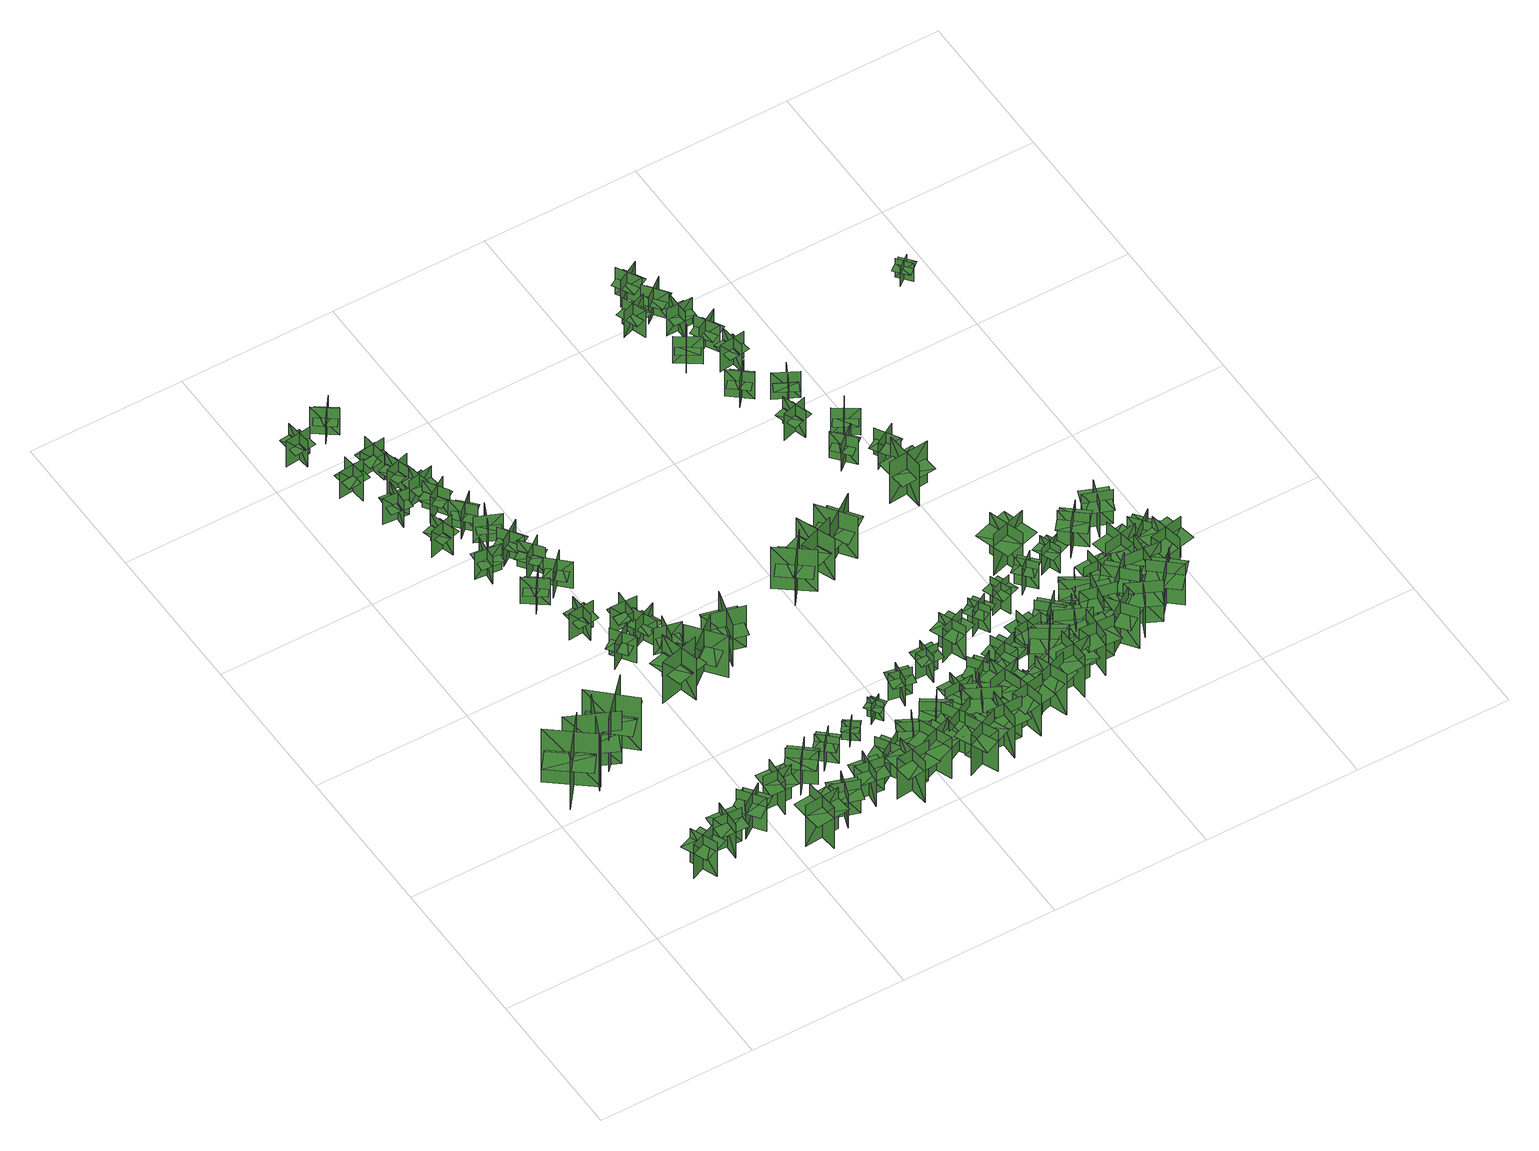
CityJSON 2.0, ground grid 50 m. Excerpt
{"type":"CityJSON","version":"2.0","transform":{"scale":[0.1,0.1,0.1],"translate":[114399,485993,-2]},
"CityObjects":{
"tree1":{"type":"SolitaryVegetationObject","geometry":[{"type":"MultiSurface","lod":"1","boundaries":[[[0,1,2]],[[0,2,3]],[[4,5,6]],[[4,6,7]],[[8,9,10]],[[8,10,11]],[[8,12,13]],[[8,13,9]]]}]},
"tree2":{"type":"SolitaryVegetationObject","geometry":[{"type":"MultiSurface","lod":"1","boundaries":[[[14,15,16]],[[14,16,17]],[[18,19,20]],[[18,20,21]],[[22,23,24]],[[22,24,25]],[[22,25,26]],[[22,26,27]]]}]},
"tree3":{"type":"SolitaryVegetationObject","geometry":[{"type":"MultiSurface","lod":"1","boundaries":[[[28,29,30]],[[28,30,31]],[[32,33,34]],[[32,34,35]],[[36,37,38]],[[36,38,39]],[[36,40,41]],[[36,41,37]]]}]},
"tree4":{"type":"SolitaryVegetationObject","geometry":[{"type":"MultiSurface","lod":"1","boundaries":[[[42,43,44]],[[42,44,45]],[[46,47,48]],[[46,48,49]],[[50,51,52]],[[50,52,53]],[[50,53,54]],[[50,54,55]]]}]},
"tree5":{"type":"SolitaryVegetationObject","geometry":[{"type":"MultiSurface","lod":"1","boundaries":[[[56,57,58]],[[56,58,59]],[[60,61,62]],[[60,62,63]],[[64,65,66]],[[64,66,67]],[[64,68,69]],[[64,69,65]]]}]},
"tree6":{"type":"SolitaryVegetationObject","geometry":[{"type":"MultiSurface","lod":"1","boundaries":[[[70,71,72]],[[70,72,73]],[[74,75,76]],[[74,76,77]],[[78,79,80]],[[78,80,81]],[[78,81,82]],[[78,82,83]]]}]},
"tree7":{"type":"SolitaryVegetationObject","geometry":[{"type":"MultiSurface","lod":"1","boundaries":[[[84,85,86]],[[84,86,87]],[[88,89,90]],[[88,90,91]],[[92,93,94]],[[92,94,95]],[[92,95,96]],[[92,96,97]]]}]},
"tree8":{"type":"SolitaryVegetationObject","geometry":[{"type":"MultiSurface","lod":"1","boundaries":[[[98,99,100]],[[98,100,101]],[[102,103,104]],[[102,104,105]],[[106,107,108]],[[106,108,109]],[[106,109,110]],[[106,110,111]]]}]},
"tree9":{"type":"SolitaryVegetationObject","geometry":[{"type":"MultiSurface","lod":"1","boundaries":[[[112,113,114]],[[112,114,115]],[[116,117,118]],[[116,118,119]],[[120,121,122]],[[120,122,123]],[[120,123,124]],[[120,124,125]]]}]},
"tree10":{"type":"SolitaryVegetationObject","geometry":[{"type":"MultiSurface","lod":"1","boundaries":[[[126,127,128]],[[126,128,129]],[[130,131,132]],[[130,132,133]],[[134,135,136]],[[134,136,137]],[[134,138,139]],[[134,139,135]]]}]},
"tree11":{"type":"SolitaryVegetationObject","geometry":[{"type":"MultiSurface","lod":"1","boundaries":[[[140,141,142]],[[140,142,143]],[[144,145,146]],[[144,146,147]],[[148,149,150]],[[148,150,151]],[[148,151,152]],[[148,152,153]]]}]},
"tree12":{"type":"SolitaryVegetationObject","geometry":[{"type":"MultiSurface","lod":"1","boundaries":[[[154,155,156]],[[154,156,157]],[[158,159,160]],[[158,160,161]],[[162,163,164]],[[162,164,165]],[[162,166,167]],[[162,167,163]]]}]},
"tree13":{"type":"SolitaryVegetationObject","geometry":[{"type":"MultiSurface","lod":"1","boundaries":[[[168,169,170]],[[168,170,171]],[[172,173,174]],[[172,174,175]],[[176,177,178]],[[176,178,179]],[[176,180,181]],[[176,181,177]]]}]},
"tree14":{"type":"SolitaryVegetationObject","geometry":[{"type":"MultiSurface","lod":"1","boundaries":[[[182,183,184]],[[182,184,185]],[[186,187,188]],[[186,188,189]],[[190,191,192]],[[190,192,193]],[[190,194,195]],[[190,195,191]]]}]},
"tree15":{"type":"SolitaryVegetationObject","geometry":[{"type":"MultiSurface","lod":"1","boundaries":[[[196,197,198]],[[196,198,199]],[[200,201,202]],[[200,202,203]],[[204,205,206]],[[204,206,207]],[[204,208,209]],[[204,209,205]]]}]},
"tree16":{"type":"SolitaryVegetationObject","geometry":[{"type":"MultiSurface","lod":"1","boundaries":[[[210,211,212]],[[210,212,213]],[[214,215,216]],[[214,216,217]],[[218,219,220]],[[218,220,221]],[[218,222,223]],[[218,223,219]]]}]},
"tree17":{"type":"SolitaryVegetationObject","geometry":[{"type":"MultiSurface","lod":"1","boundaries":[[[224,225,226]],[[224,226,227]],[[228,229,230]],[[228,230,231]],[[232,233,234]],[[232,234,235]],[[232,236,237]],[[232,237,233]]]}]},
"tree18":{"type":"SolitaryVegetationObject","geometry":[{"type":"MultiSurface","lod":"1","boundaries":[[[238,239,240]],[[238,240,241]],[[242,243,244]],[[242,244,245]],[[246,247,248]],[[246,248,249]],[[246,250,251]],[[246,251,247]]]}]},
"tree19":{"type":"SolitaryVegetationObject","geometry":[{"type":"MultiSurface","lod":"1","boundaries":[[[252,253,254]],[[252,254,255]],[[256,257,258]],[[256,258,259]],[[260,261,262]],[[260,262,263]],[[260,264,265]],[[260,265,261]]]}]},
"tree20":{"type":"SolitaryVegetationObject","geometry":[{"type":"MultiSurface","lod":"1","boundaries":[[[266,267,268]],[[266,268,269]],[[270,271,272]],[[270,272,273]],[[274,275,276]],[[274,276,277]],[[274,277,278]],[[274,278,279]]]}]},
"tree21":{"type":"SolitaryVegetationObject","geometry":[{"type":"MultiSurface","lod":"1","boundaries":[[[280,281,282]],[[280,282,283]],[[284,285,286]],[[284,286,287]],[[288,289,290]],[[288,290,291]],[[288,292,293]],[[288,293,289]]]}]},
"tree22":{"type":"SolitaryVegetationObject","geometry":[{"type":"MultiSurface","lod":"1","boundaries":[[[294,295,296]],[[294,296,297]],[[298,299,300]],[[298,300,301]],[[302,303,304]],[[302,304,305]],[[302,306,307]],[[302,307,303]]]}]},
"tree23":{"type":"SolitaryVegetationObject","geometry":[{"type":"MultiSurface","lod":"1","boundaries":[[[308,309,310]],[[308,310,311]],[[312,313,314]],[[312,314,315]],[[316,317,318]],[[316,318,319]],[[316,320,321]],[[316,321,317]]]}]},
"tree24":{"type":"SolitaryVegetationObject","geometry":[{"type":"MultiSurface","lod":"1","boundaries":[[[322,323,324]],[[322,324,325]],[[326,327,328]],[[326,328,329]],[[330,331,332]],[[330,332,333]],[[330,333,334]],[[330,334,335]]]}]},
"tree25":{"type":"SolitaryVegetationObject","geometry":[{"type":"MultiSurface","lod":"1","boundaries":[[[336,337,338]],[[336,338,339]],[[340,341,342]],[[340,342,343]],[[344,345,346]],[[344,346,347]],[[344,348,349]],[[344,349,345]]]}]},
"tree26":{"type":"SolitaryVegetationObject","geometry":[{"type":"MultiSurface","lod":"1","boundaries":[[[350,351,352]],[[350,352,353]],[[354,355,356]],[[354,356,357]],[[358,359,360]],[[358,360,361]],[[358,362,363]],[[358,363,359]]]}]},
"tree27":{"type":"SolitaryVegetationObject","geometry":[{"type":"MultiSurface","lod":"1","boundaries":[[[364,365,366]],[[364,366,367]],[[368,369,370]],[[368,370,371]],[[372,373,374]],[[372,374,375]],[[372,376,377]],[[372,377,373]]]}]},
"tree28":{"type":"SolitaryVegetationObject","geometry":[{"type":"MultiSurface","lod":"1","boundaries":[[[378,379,380]],[[378,380,381]],[[382,383,384]],[[382,384,385]],[[386,387,388]],[[386,388,389]],[[386,390,391]],[[386,391,387]]]}]},
"tree29":{"type":"SolitaryVegetationObject","geometry":[{"type":"MultiSurface","lod":"1","boundaries":[[[392,393,394]],[[392,394,395]],[[396,397,398]],[[396,398,399]],[[400,401,402]],[[400,402,403]],[[400,404,405]],[[400,405,401]]]}]},
"tree30":{"type":"SolitaryVegetationObject","geometry":[{"type":"MultiSurface","lod":"1","boundaries":[[[406,407,408]],[[406,408,409]],[[410,411,412]],[[410,412,413]],[[414,415,416]],[[414,416,417]],[[414,418,419]],[[414,419,415]]]}]},
"tree31":{"type":"SolitaryVegetationObject","geometry":[{"type":"MultiSurface","lod":"1","boundaries":[[[420,421,422]],[[420,422,423]],[[424,425,426]],[[424,426,427]],[[428,429,430]],[[428,430,431]],[[428,432,433]],[[428,433,429]]]}]},
"tree32":{"type":"SolitaryVegetationObject","geometry":[{"type":"MultiSurface","lod":"1","boundaries":[[[434,435,436]],[[434,436,437]],[[438,439,440]],[[438,440,441]],[[442,443,444]],[[442,444,445]],[[442,446,447]],[[442,447,443]]]}]},
"tree33":{"type":"SolitaryVegetationObject","geometry":[{"type":"MultiSurface","lod":"1","boundaries":[[[448,449,450]],[[448,450,451]],[[452,453,454]],[[452,454,455]],[[456,457,458]],[[456,458,459]],[[456,460,461]],[[456,461,457]]]}]},
"tree34":{"type":"SolitaryVegetationObject","geometry":[{"type":"MultiSurface","lod":"1","boundaries":[[[462,463,464]],[[462,464,465]],[[466,467,468]],[[466,468,469]],[[470,471,472]],[[470,472,473]],[[470,474,475]],[[470,475,471]]]}]},
"tree35":{"type":"SolitaryVegetationObject","geometry":[{"type":"MultiSurface","lod":"1","boundaries":[[[476,477,478]],[[476,478,479]],[[480,481,482]],[[480,482,483]],[[484,485,486]],[[484,486,487]],[[484,488,489]],[[484,489,485]]]}]},
"tree36":{"type":"SolitaryVegetationObject","geometry":[{"type":"MultiSurface","lod":"1","boundaries":[[[490,491,492]],[[490,492,493]],[[494,495,496]],[[494,496,497]],[[498,499,500]],[[498,500,501]],[[498,501,502]],[[498,502,503]]]}]},
"tree37":{"type":"SolitaryVegetationObject","geometry":[{"type":"MultiSurface","lod":"1","boundaries":[[[504,505,506]],[[504,506,507]],[[508,509,510]],[[508,510,511]],[[512,513,514]],[[512,514,515]],[[512,515,516]],[[512,516,517]]]}]},
"tree38":{"type":"SolitaryVegetationObject","geometry":[{"type":"MultiSurface","lod":"1","boundaries":[[[518,519,520]],[[518,520,521]],[[522,523,524]],[[522,524,525]],[[526,527,528]],[[526,528,529]],[[526,529,530]],[[526,530,531]]]}]},
"tree39":{"type":"SolitaryVegetationObject","geometry":[{"type":"MultiSurface","lod":"1","boundaries":[[[532,533,534]],[[532,534,535]],[[536,537,538]],[[536,538,539]],[[540,541,542]],[[540,542,543]],[[540,544,545]],[[540,545,541]]]}]},
"tree40":{"type":"SolitaryVegetationObject","geometry":[{"type":"MultiSurface","lod":"1","boundaries":[[[546,547,548]],[[546,548,549]],[[550,551,552]],[[550,552,553]],[[554,555,556]],[[554,556,557]],[[554,557,558]],[[554,558,559]]]}]},
"tree41":{"type":"SolitaryVegetationObject","geometry":[{"type":"MultiSurface","lod":"1","boundaries":[[[560,561,562]],[[560,562,563]],[[564,565,566]],[[564,566,567]],[[568,569,570]],[[568,570,571]],[[568,571,572]],[[568,572,573]]]}]},
"tree42":{"type":"SolitaryVegetationObject","geometry":[{"type":"MultiSurface","lod":"1","boundaries":[[[574,575,576]],[[574,576,577]],[[578,579,580]],[[578,580,581]],[[582,583,584]],[[582,584,585]],[[582,585,586]],[[582,586,587]]]}]},
"tree43":{"type":"SolitaryVegetationObject","geometry":[{"type":"MultiSurface","lod":"1","boundaries":[[[588,589,590]],[[588,590,591]],[[592,593,594]],[[592,594,595]],[[596,597,598]],[[596,598,599]],[[596,599,600]],[[596,600,601]]]}]},
"tree44":{"type":"SolitaryVegetationObject","geometry":[{"type":"MultiSurface","lod":"1","boundaries":[[[602,603,604]],[[602,604,605]],[[606,607,608]],[[606,608,609]],[[610,611,612]],[[610,612,613]],[[610,613,614]],[[610,614,615]]]}]},
"tree45":{"type":"SolitaryVegetationObject","geometry":[{"type":"MultiSurface","lod":"1","boundaries":[[[616,617,618]],[[616,618,619]],[[620,621,622]],[[620,622,623]],[[624,625,626]],[[624,626,627]],[[624,627,628]],[[624,628,629]]]}]},
"tree46":{"type":"SolitaryVegetationObject","geometry":[{"type":"MultiSurface","lod":"1","boundaries":[[[630,631,632]],[[630,632,633]],[[634,635,636]],[[634,636,637]],[[638,639,640]],[[638,640,641]],[[638,641,642]],[[638,642,643]]]}]},
"tree47":{"type":"SolitaryVegetationObject","geometry":[{"type":"MultiSurface","lod":"1","boundaries":[[[644,645,646]],[[644,646,647]],[[648,649,650]],[[648,650,651]],[[652,653,654]],[[652,654,655]],[[652,655,656]],[[652,656,657]]]}]},
"tree48":{"type":"SolitaryVegetationObject","geometry":[{"type":"MultiSurface","lod":"1","boundaries":[[[658,659,660]],[[658,660,661]],[[662,663,664]],[[662,664,665]],[[666,667,668]],[[666,668,669]],[[666,669,670]],[[666,670,671]]]}]},
"tree49":{"type":"SolitaryVegetationObject","geometry":[{"type":"MultiSurface","lod":"1","boundaries":[[[672,673,674]],[[672,674,675]],[[676,677,678]],[[676,678,679]],[[680,681,682]],[[680,682,683]],[[680,683,684]],[[680,684,685]]]}]},
"tree50":{"type":"SolitaryVegetationObject","geometry":[{"type":"MultiSurface","lod":"1","boundaries":[[[686,687,688]],[[686,688,689]],[[690,691,692]],[[690,692,693]],[[694,695,696]],[[694,696,697]],[[694,697,698]],[[694,698,699]]]}]},
"tree51":{"type":"SolitaryVegetationObject","geometry":[{"type":"MultiSurface","lod":"1","boundaries":[[[700,701,702]],[[700,702,703]],[[704,705,706]],[[704,706,707]],[[708,709,710]],[[708,710,711]],[[708,712,713]],[[708,713,709]]]}]},
"tree52":{"type":"SolitaryVegetationObject","geometry":[{"type":"MultiSurface","lod":"1","boundaries":[[[714,715,716]],[[714,716,717]],[[718,719,720]],[[718,720,721]],[[722,723,724]],[[722,724,725]],[[722,725,726]],[[722,726,727]]]}]},
"tree53":{"type":"SolitaryVegetationObject","geometry":[{"type":"MultiSurface","lod":"1","boundaries":[[[728,729,730]],[[728,730,731]],[[732,733,734]],[[732,734,735]],[[736,737,738]],[[736,738,739]],[[736,739,740]],[[736,740,741]]]}]},
"tree54":{"type":"SolitaryVegetationObject","geometry":[{"type":"MultiSurface","lod":"1","boundaries":[[[742,743,744]],[[742,744,745]],[[746,747,748]],[[746,748,749]],[[750,751,752]],[[750,752,753]],[[750,753,754]],[[750,754,755]]]}]},
"tree55":{"type":"SolitaryVegetationObject","geometry":[{"type":"MultiSurface","lod":"1","boundaries":[[[756,757,758]],[[756,758,759]],[[760,761,762]],[[760,762,763]],[[764,765,766]],[[764,766,767]],[[764,768,769]],[[764,769,765]]]}]},
"tree56":{"type":"SolitaryVegetationObject","geometry":[{"type":"MultiSurface","lod":"1","boundaries":[[[770,771,772]],[[770,772,773]],[[774,775,776]],[[774,776,777]],[[778,779,780]],[[778,780,781]],[[778,781,782]],[[778,782,783]]]}]},
"tree57":{"type":"SolitaryVegetationObject","geometry":[{"type":"MultiSurface","lod":"1","boundaries":[[[784,785,786]],[[784,786,787]],[[788,789,790]],[[788,790,791]],[[792,793,794]],[[792,794,795]],[[792,795,796]],[[792,796,797]]]}]},
"tree58":{"type":"SolitaryVegetationObject","geometry":[{"type":"MultiSurface","lod":"1","boundaries":[[[798,799,800]],[[798,800,801]],[[802,803,804]],[[802,804,805]],[[806,807,808]],[[806,808,809]],[[806,809,810]],[[806,810,811]]]}]},
"tree59":{"type":"SolitaryVegetationObject","geometry":[{"type":"MultiSurface","lod":"1","boundaries":[[[812,813,814]],[[812,814,815]],[[816,817,818]],[[816,818,819]],[[820,821,822]],[[820,822,823]],[[820,823,824]],[[820,824,825]]]}]},
"tree60":{"type":"SolitaryVegetationObject","geometry":[{"type":"MultiSurface","lod":"1","boundaries":[[[826,827,828]],[[826,828,829]],[[830,831,832]],[[830,832,833]],[[834,835,836]],[[834,836,837]],[[834,838,839]],[[834,839,835]]]}]},
"tree61":{"type":"SolitaryVegetationObject","geometry":[{"type":"MultiSurface","lod":"1","boundaries":[[[840,841,842]],[[840,842,843]],[[844,845,846]],[[844,846,847]],[[848,849,850]],[[848,850,851]],[[848,851,852]],[[848,852,853]]]}]},
"tree62":{"type":"SolitaryVegetationObject","geometry":[{"type":"MultiSurface","lod":"1","boundaries":[[[854,855,856]],[[854,856,857]],[[858,859,860]],[[858,860,861]],[[862,863,864]],[[862,864,865]],[[862,865,866]],[[862,866,867]]]}]},
"tree63":{"type":"SolitaryVegetationObject","geometry":[{"type":"MultiSurface","lod":"1","boundaries":[[[868,869,870]],[[868,870,871]],[[872,873,874]],[[872,874,875]],[[876,877,878]],[[876,878,879]],[[876,879,880]],[[876,880,881]]]}]},
"tree64":{"type":"SolitaryVegetationObject","geometry":[{"type":"MultiSurface","lod":"1","boundaries":[[[882,883,884]],[[882,884,885]],[[886,887,888]],[[886,888,889]],[[890,891,892]],[[890,892,893]],[[890,893,894]],[[890,894,895]]]}]},
"tree65":{"type":"SolitaryVegetationObject","geometry":[{"type":"MultiSurface","lod":"1","boundaries":[[[896,897,898]],[[896,898,899]],[[900,901,902]],[[900,902,903]],[[904,905,906]],[[904,906,907]],[[904,907,908]],[[904,908,909]]]}]},
"tree66":{"type":"SolitaryVegetationObject","geometry":[{"type":"MultiSurface","lod":"1","boundaries":[[[910,911,912]],[[910,912,913]],[[914,915,916]],[[914,916,917]],[[918,919,920]],[[918,920,921]],[[918,921,922]],[[918,922,923]]]}]},
"tree67":{"type":"SolitaryVegetationObject","geometry":[{"type":"MultiSurface","lod":"1","boundaries":[[[924,925,926]],[[924,926,927]],[[928,929,930]],[[928,930,931]],[[932,933,934]],[[932,934,935]],[[932,935,936]],[[932,936,937]]]}]},
"tree68":{"type":"SolitaryVegetationObject","geometry":[{"type":"MultiSurface","lod":"1","boundaries":[[[938,939,940]],[[938,940,941]],[[942,943,944]],[[942,944,945]],[[946,947,948]],[[946,948,949]],[[946,949,950]],[[946,950,951]]]}]},
"tree69":{"type":"SolitaryVegetationObject","geometry":[{"type":"MultiSurface","lod":"1","boundaries":[[[952,953,954]],[[952,954,955]],[[956,957,958]],[[956,958,959]],[[960,961,962]],[[960,962,963]],[[960,963,964]],[[960,964,965]]]}]},
"tree70":{"type":"SolitaryVegetationObject","geometry":[{"type":"MultiSurface","lod":"1","boundaries":[[[966,967,968]],[[966,968,969]],[[970,971,972]],[[970,972,973]],[[974,975,976]],[[974,976,977]],[[974,978,979]],[[974,979,975]]]}]},
"tree71":{"type":"SolitaryVegetationObject","geometry":[{"type":"MultiSurface","lod":"1","boundaries":[[[980,981,982]],[[980,982,983]],[[984,985,986]],[[984,986,987]],[[988,989,990]],[[988,990,991]],[[988,991,992]],[[988,992,993]]]}]},
"tree72":{"type":"SolitaryVegetationObject","geometry":[{"type":"MultiSurface","lod":"1","boundaries":[[[994,995,996]],[[994,996,997]],[[998,999,1000]],[[998,1000,1001]],[[1002,1003,1004]],[[1002,1004,1005]],[[1002,1005,1006]],[[1002,1006,1007]]]}]},
"tree73":{"type":"SolitaryVegetationObject","geometry":[{"type":"MultiSurface","lod":"1","boundaries":[[[1008,1009,1010]],[[1008,1010,1011]],[[1012,1013,1014]],[[1012,1014,1015]],[[1016,1017,1018]],[[1016,1018,1019]],[[1016,1020,1021]],[[1016,1021,1017]]]}]},
"tree74":{"type":"SolitaryVegetationObject","geometry":[{"type":"MultiSurface","lod":"1","boundaries":[[[1022,1023,1024]],[[1022,1024,1025]],[[1026,1027,1028]],[[1026,1028,1029]],[[1030,1031,1032]],[[1030,1032,1033]],[[1030,1033,1034]],[[1030,1034,1035]]]}]},
"tree75":{"type":"SolitaryVegetationObject","geometry":[{"type":"MultiSurface","lod":"1","boundaries":[[[1036,1037,1038]],[[1036,1038,1039]],[[1040,1041,1042]],[[1040,1042,1043]],[[1044,1045,1046]],[[1044,1046,1047]],[[1044,1048,1049]],[[1044,1049,1045]]]}]},
"tree76":{"type":"SolitaryVegetationObject","geometry":[{"type":"MultiSurface","lod":"1","boundaries":[[[1050,1051,1052]],[[1050,1052,1053]],[[1054,1055,1056]],[[1054,1056,1057]],[[1058,1059,1060]],[[1058,1060,1061]],[[1058,1062,1063]],[[1058,1063,1059]]]}]},
"tree77":{"type":"SolitaryVegetationObject","geometry":[{"type":"MultiSurface","lod":"1","boundaries":[[[1064,1065,1066]],[[1064,1066,1067]],[[1068,1069,1070]],[[1068,1070,1071]],[[1072,1073,1074]],[[1072,1074,1075]],[[1072,1076,1077]],[[1072,1077,1073]]]}]},
"tree78":{"type":"SolitaryVegetationObject","geometry":[{"type":"MultiSurface","lod":"1","boundaries":[[[1078,1079,1080]],[[1078,1080,1081]],[[1082,1083,1084]],[[1082,1084,1085]],[[1086,1087,1088]],[[1086,1088,1089]],[[1086,1089,1090]],[[1086,1090,1091]]]}]},
"tree79":{"type":"SolitaryVegetationObject","geometry":[{"type":"MultiSurface","lod":"1","boundaries":[[[1092,1093,1094]],[[1092,1094,1095]],[[1096,1097,1098]],[[1096,1098,1099]],[[1100,1101,1102]],[[1100,1102,1103]],[[1100,1104,1105]],[[1100,1105,1101]]]}]},
"tree80":{"type":"SolitaryVegetationObject","geometry":[{"type":"MultiSurface","lod":"1","boundaries":[[[1106,1107,1108]],[[1106,1108,1109]],[[1110,1111,1112]],[[1110,1112,1113]],[[1114,1115,1116]],[[1114,1116,1117]],[[1114,1118,1119]],[[1114,1119,1115]]]}]},
"tree81":{"type":"SolitaryVegetationObject","geometry":[{"type":"MultiSurface","lod":"1","boundaries":[[[1120,1121,1122]],[[1120,1122,1123]],[[1124,1125,1126]],[[1124,1126,1127]],[[1128,1129,1130]],[[1128,1130,1131]],[[1128,1132,1133]],[[1128,1133,1129]]]}]},
"tree82":{"type":"SolitaryVegetationObject","geometry":[{"type":"MultiSurface","lod":"1","boundaries":[[[1134,1135,1136]],[[1134,1136,1137]],[[1138,1139,1140]],[[1138,1140,1141]],[[1142,1143,1144]],[[1142,1144,1145]],[[1142,1146,1147]],[[1142,1147,1143]]]}]},
"tree83":{"type":"SolitaryVegetationObject","geometry":[{"type":"MultiSurface","lod":"1","boundaries":[[[1148,1149,1150]],[[1148,1150,1151]],[[1152,1153,1154]],[[1152,1154,1155]],[[1156,1157,1158]],[[1156,1158,1159]],[[1156,1160,1161]],[[1156,1161,1157]]]}]},
"tree84":{"type":"SolitaryVegetationObject","geometry":[{"type":"MultiSurface","lod":"1","boundaries":[[[1162,1163,1164]],[[1162,1164,1165]],[[1166,1167,1168]],[[1166,1168,1169]],[[1170,1171,1172]],[[1170,1172,1173]],[[1170,1174,1175]],[[1170,1175,1171]]]}]},
"tree85":{"type":"SolitaryVegetationObject","geometry":[{"type":"MultiSurface","lod":"1","boundaries":[[[1176,1177,1178]],[[1176,1178,1179]],[[1180,1181,1182]],[[1180,1182,1183]],[[1184,1185,1186]],[[1184,1186,1187]],[[1184,1187,1188]],[[1184,1188,1189]]]}]},
"tree86":{"type":"SolitaryVegetationObject","geometry":[{"type":"MultiSurface","lod":"1","boundaries":[[[1190,1191,1192]],[[1190,1192,1193]],[[1194,1195,1196]],[[1194,1196,1197]],[[1198,1199,1200]],[[1198,1200,1201]],[[1198,1202,1203]],[[1198,1203,1199]]]}]},
"tree87":{"type":"SolitaryVegetationObject","geometry":[{"type":"MultiSurface","lod":"1","boundaries":[[[1204,1205,1206]],[[1204,1206,1207]],[[1208,1209,1210]],[[1208,1210,1211]],[[1212,1213,1214]],[[1212,1214,1215]],[[1212,1216,1217]],[[1212,1217,1213]]]}]},
"tree88":{"type":"SolitaryVegetationObject","geometry":[{"type":"MultiSurface","lod":"1","boundaries":[[[1218,1219,1220]],[[1218,1220,1221]],[[1222,1223,1224]],[[1222,1224,1225]],[[1226,1227,1228]],[[1226,1228,1229]],[[1226,1230,1231]],[[1226,1231,1227]]]}]},
"tree89":{"type":"SolitaryVegetationObject","geometry":[{"type":"MultiSurface","lod":"1","boundaries":[[[1232,1233,1234]],[[1232,1234,1235]],[[1236,1237,1238]],[[1236,1238,1239]],[[1240,1241,1242]],[[1240,1242,1243]],[[1240,1243,1244]],[[1240,1244,1245]]]}]},
"tree90":{"type":"SolitaryVegetationObject","geometry":[{"type":"MultiSurface","lod":"1","boundaries":[[[1246,1247,1248]],[[1246,1248,1249]],[[1250,1251,1252]],[[1250,1252,1253]],[[1254,1255,1256]],[[1254,1256,1257]],[[1254,1257,1258]],[[1254,1258,1259]]]}]},
"tree91":{"type":"SolitaryVegetationObject","geometry":[{"type":"MultiSurface","lod":"1","boundaries":[[[1260,1261,1262]],[[1260,1262,1263]],[[1264,1265,1266]],[[1264,1266,1267]],[[1268,1269,1270]],[[1268,1270,1271]],[[1268,1271,1272]],[[1268,1272,1273]]]}]},
"tree92":{"type":"SolitaryVegetationObject","geometry":[{"type":"MultiSurface","lod":"1","boundaries":[[[1274,1275,1276]],[[1274,1276,1277]],[[1278,1279,1280]],[[1278,1280,1281]],[[1282,1283,1284]],[[1282,1284,1285]],[[1282,1285,1286]],[[1282,1286,1287]]]}]},
"tree93":{"type":"SolitaryVegetationObject","geometry":[{"type":"MultiSurface","lod":"1","boundaries":[[[1288,1289,1290]],[[1288,1290,1291]],[[1292,1293,1294]],[[1292,1294,1295]],[[1296,1297,1298]],[[1296,1298,1299]],[[1296,1299,1300]],[[1296,1300,1301]]]}]},
"tree94":{"type":"SolitaryVegetationObject","geometry":[{"type":"MultiSurface","lod":"1","boundaries":[[[1302,1303,1304]],[[1302,1304,1305]],[[1306,1307,1308]],[[1306,1308,1309]],[[1310,1311,1312]],[[1310,1312,1313]],[[1310,1313,1314]],[[1310,1314,1315]]]}]},
"tree95":{"type":"SolitaryVegetationObject","geometry":[{"type":"MultiSurface","lod":"1","boundaries":[[[1316,1317,1318]],[[1316,1318,1319]],[[1320,1321,1322]],[[1320,1322,1323]],[[1324,1325,1326]],[[1324,1326,1327]],[[1324,1327,1328]],[[1324,1328,1329]]]}]},
"tree96":{"type":"SolitaryVegetationObject","geometry":[{"type":"MultiSurface","lod":"1","boundaries":[[[1330,1331,1332]],[[1330,1332,1333]],[[1334,1335,1336]],[[1334,1336,1337]],[[1338,1339,1340]],[[1338,1340,1341]],[[1338,1341,1342]],[[1338,1342,1343]]]}]},
"tree97":{"type":"SolitaryVegetationObject","geometry":[{"type":"MultiSurface","lod":"1","boundaries":[[[1344,1345,1346]],[[1344,1346,1347]],[[1348,1349,1350]],[[1348,1350,1351]],[[1352,1353,1354]],[[1352,1354,1355]],[[1352,1355,1356]],[[1352,1356,1357]]]}]},
"tree98":{"type":"SolitaryVegetationObject","geometry":[{"type":"MultiSurface","lod":"1","boundaries":[[[1358,1359,1360]],[[1358,1360,1361]],[[1362,1363,1364]],[[1362,1364,1365]],[[1366,1367,1368]],[[1366,1368,1369]],[[1366,1369,1370]],[[1366,1370,1371]]]}]},
"tree99":{"type":"SolitaryVegetationObject","geometry":[{"type":"MultiSurface","lod":"1","boundaries":[[[1372,1373,1374]],[[1372,1374,1375]],[[1376,1377,1378]],[[1376,1378,1379]],[[1380,1381,1382]],[[1380,1382,1383]],[[1380,1383,1384]],[[1380,1384,1385]]]}]}
},
"vertices":[
[174,573,6],[42,677,6],[42,677,225],[174,573,225],[161,678,6],[161,678,225],[56,546,225],[56,546,6],[161,575,141],[46,666,141],[4,612,141],[119,521,141],[205,630,141],[90,721,141],
[266,108,11],[231,194,11],[231,194,151],[266,108,151],[292,171,11],[207,136,11],[207,136,151],[292,171,151],[292,171,114],[275,212,114],[190,177,114],[207,136,114],[224,95,114],[309,130,114],
[269,615,8],[116,684,8],[116,684,226],[269,615,226],[231,713,8],[231,713,226],[162,560,226],[162,560,8],[257,613,142],[123,674,142],[95,611,142],[228,551,142],[286,677,142],[152,738,142],
[347,139,12],[351,231,12],[351,231,151],[347,139,151],[396,184,12],[304,189,12],[304,189,151],[396,184,151],[396,184,114],[399,228,114],[307,233,114],[304,189,114],[302,144,114],[394,140,114],
[340,623,14],[217,738,14],[217,738,232],[340,623,232],[336,728,14],[336,728,232],[220,605,232],[220,605,14],[327,625,148],[220,726,148],[173,676,148],[281,575,148],[376,677,148],[269,777,148],
[420,251,12],[474,177,12],[474,177,151],[420,251,151],[410,185,12],[484,239,12],[484,239,151],[410,185,151],[410,185,114],[436,149,114],[510,203,114],[484,239,114],[458,275,114],[384,220,114],
[589,135,12],[599,22,12],[599,22,182],[589,135,182],[536,71,12],[649,81,12],[649,81,182],[536,71,182],[536,71,138],[541,17,138],[653,27,138],[649,81,138],[644,135,138],[532,125,138],
[557,297,11],[553,205,11],[553,205,151],[557,297,151],[508,251,11],[600,248,11],[600,248,151],[508,251,151],[508,251,114],[506,207,114],[598,203,114],[600,248,114],[602,292,114],[510,295,114],
[673,65,14],[702,152,14],[702,152,153],[673,65,153],[733,95,14],[646,124,14],[646,124,153],[733,95,153],[733,95,117],[747,137,117],[660,166,117],[646,124,117],[631,82,117],[719,53,117],
[123,2033,11],[114,2117,11],[114,2117,120],[123,2033,120],[156,2074,11],[156,2074,120],[72,2065,120],[72,2065,11],[119,2038,78],[112,2111,78],[78,2107,78],[85,2034,78],[155,2042,78],[147,2115,78],
[686,317,11],[628,245,11],[628,245,151],[686,317,151],[619,310,11],[691,252,11],[691,252,151],[619,310,151],[619,310,114],[591,275,114],[663,217,114],[691,252,114],[718,286,114],[646,344,114],
[217,1890,14],[134,1881,14],[134,1881,123],[217,1890,123],[176,1923,14],[176,1923,123],[185,1839,123],[185,1839,14],[212,1886,81],[139,1878,81],[143,1844,81],[216,1852,81],[208,1921,81],[135,1913,81],
[227,1693,14],[234,1777,14],[234,1777,123],[227,1693,123],[267,1727,14],[267,1727,123],[183,1734,123],[183,1734,14],[224,1698,81],[230,1772,81],[196,1774,81],[190,1701,81],[259,1695,81],[265,1769,81],
[290,1533,12],[266,1614,12],[266,1614,121],[290,1533,121],[315,1580,12],[315,1580,121],[234,1556,121],[234,1556,12],[285,1538,79],[264,1608,79],[232,1598,79],[252,1528,79],[319,1548,79],[298,1618,79],
[510,971,13],[441,923,13],[441,923,122],[510,971,122],[458,980,13],[458,980,122],[506,911,122],[506,911,13],[507,965,80],[447,923,80],[467,895,80],[527,937,80],[487,994,80],[427,952,80],
[292,1423,10],[376,1415,10],[376,1415,119],[292,1423,119],[326,1382,10],[326,1382,119],[334,1466,119],[334,1466,10],[298,1426,77],[371,1419,77],[374,1453,77],[301,1460,77],[295,1390,77],[368,1383,77],
[442,1052,13],[436,1136,13],[436,1136,122],[442,1052,122],[476,1092,13],[476,1092,122],[393,1086,122],[393,1086,13],[439,1057,80],[433,1131,80],[399,1128,80],[404,1055,80],[474,1060,80],[469,1133,80],
[367,1220,11],[417,1288,11],[417,1288,120],[367,1220,120],[419,1228,11],[419,1228,120],[351,1278,120],[351,1278,11],[368,1226,78],[411,1286,78],[383,1306,78],[340,1246,78],[397,1205,78],[440,1265,78],
[573,705,12],[540,833,12],[540,833,183],[573,705,183],[614,776,12],[614,776,183],[486,743,183],[486,743,12],[566,712,118],[537,823,118],[485,810,118],[514,698,118],[620,726,118],[591,837,118],
[784,95,11],[795,187,11],[795,187,150],[784,95,150],[837,137,11],[745,148,11],[745,148,150],[837,137,150],[837,137,114],[841,182,114],[750,192,114],[745,148,114],[740,104,114],[832,93,114],
[309,1929,11],[225,1918,11],[225,1918,120],[309,1929,120],[267,1961,11],[267,1961,120],[278,1877,120],[278,1877,11],[304,1925,78],[231,1915,78],[236,1881,78],[308,1891,78],[299,1960,78],[226,1950,78],
[360,1664,11],[314,1735,11],[314,1735,120],[360,1664,120],[371,1716,11],[371,1716,120],[300,1671,120],[300,1671,11],[354,1667,78],[315,1729,78],[286,1711,78],[325,1648,78],[384,1686,78],[344,1748,78],
[308,1798,11],[283,1879,11],[283,1879,120],[308,1798,120],[332,1845,11],[332,1845,120],[252,1820,120],[252,1820,11],[304,1802,78],[281,1872,78],[249,1862,78],[271,1792,78],[337,1813,78],[315,1883,78],
[783,288,12],[730,336,12],[730,336,120],[783,288,120],[780,340,12],[732,287,12],[732,287,120],[780,340,120],[780,340,92],[754,363,92],[707,310,92],[732,287,92],[758,264,92],[806,317,92],
[470,1336,11],[419,1403,11],[419,1403,120],[470,1336,120],[477,1388,11],[477,1388,120],[409,1337,120],[409,1337,11],[464,1338,78],[420,1396,78],[392,1376,78],[436,1317,78],[492,1359,78],[448,1418,78],
[282,1752,11],[365,1767,11],[365,1767,120],[282,1752,120],[326,1722,11],[326,1722,120],[311,1805,120],[311,1805,11],[287,1757,78],[360,1769,78],[354,1803,78],[281,1790,78],[293,1722,78],[366,1734,78],
[342,1574,11],[404,1631,11],[404,1631,120],[342,1574,120],[395,1572,11],[395,1572,120],[338,1635,120],[338,1635,11],[344,1580,78],[398,1630,78],[375,1655,78],[321,1606,78],[368,1554,78],[422,1604,78],
[499,1308,11],[440,1247,11],[440,1247,120],[499,1308,120],[446,1307,11],[446,1307,120],[507,1248,120],[507,1248,11],[497,1302,78],[447,1249,78],[471,1225,78],[522,1278,78],[472,1327,78],[421,1273,78],
[397,1474,11],[443,1404,11],[443,1404,120],[397,1474,120],[387,1422,11],[387,1422,120],[457,1469,120],[457,1469,11],[402,1471,78],[443,1410,78],[472,1429,78],[431,1490,78],[373,1452,78],[414,1391,78],
[589,1043,11],[504,1047,11],[504,1047,120],[589,1043,120],[553,1082,11],[553,1082,120],[549,998,120],[549,998,11],[583,1040,78],[510,1043,78],[508,1009,78],[582,1006,78],[585,1076,78],[511,1079,78],
[361,1542,11],[439,1508,11],[439,1508,120],[361,1542,120],[381,1493,11],[381,1493,120],[415,1570,120],[415,1570,11],[368,1542,78],[435,1513,78],[449,1545,78],[381,1574,78],[354,1510,78],[421,1481,78],
[555,1013,11],[587,936,11],[587,936,120],[555,1013,120],[535,964,11],[535,964,120],[613,997,120],[613,997,11],[560,1010,78],[588,942,78],[620,955,78],[592,1023,78],[528,996,78],[556,928,78],
[212,2079,12],[262,2147,12],[262,2147,121],[212,2079,121],[264,2088,12],[264,2088,121],[196,2137,121],[196,2137,12],[213,2085,79],[256,2145,79],[228,2165,79],[185,2106,79],[241,2064,79],[285,2124,79],
[608,942,12],[589,860,12],[589,860,121],[608,942,121],[563,913,12],[563,913,121],[645,894,121],[645,894,12],[610,936,79],[593,864,79],[626,856,79],[643,928,79],[575,944,79],[559,872,79],
[695,826,10],[593,743,10],[593,743,181],[695,826,181],[613,834,10],[613,834,181],[696,731,181],[696,731,10],[692,817,115],[602,744,115],[636,702,115],[726,775,115],[657,860,115],[567,787,115],
[919,199,11],[841,150,11],[841,150,150],[919,199,150],[854,214,11],[902,136,11],[902,136,150],[854,214,150],[854,214,114],[816,190,114],[865,112,114],[902,136,114],[940,159,114],[891,237,114],
[908,35,12],[896,147,12],[896,147,182],[908,35,182],[959,99,12],[848,87,12],[848,87,182],[960,99,182],[959,99,138],[954,153,138],[842,141,138],[848,87,138],[853,33,138],[965,45,138],
[841,324,13],[872,365,13],[872,365,90],[841,324,90],[878,329,13],[837,360,13],[837,360,90],[878,329,90],[878,329,70],[893,348,70],[852,380,70],[837,360,70],[822,341,70],[862,310,70],
[728,761,9],[763,889,9],[763,889,180],[728,761,180],[800,803,9],[800,803,180],[672,838,180],[672,838,9],[725,771,114],[756,882,114],[704,896,114],[673,785,114],[779,756,114],[809,867,114],
[978,175,14],[1018,70,14],[1018,70,184],[978,175,184],[945,100,14],[1050,141,14],[1050,141,184],[945,100,184],[945,100,140],[964,50,140],[1069,90,140],[1050,141,140],[1030,191,140],[925,151,140],
[951,164,10],[995,246,10],[995,246,149],[951,164,149],[1015,184,10],[934,228,10],[934,228,149],[1015,184,149],[1015,184,112],[1036,224,112],[955,267,112],[934,228,112],[913,189,112],[995,145,112],
[937,364,13],[979,393,13],[979,393,90],[937,364,90],[974,357,13],[945,399,13],[945,399,90],[974,357,90],[974,357,70],[994,371,70],[965,413,70],[945,399,70],[924,385,70],[953,343,70],
[1096,274,11],[1045,197,11],[1045,197,150],[1096,274,150],[1030,261,11],[1107,209,11],[1107,209,150],[1030,261,150],[1030,261,114],[1006,224,114],[1082,172,114],[1107,209,114],[1131,246,114],[1055,297,114],
[1147,181,7],[1047,129,7],[1047,129,177],[1147,181,177],[1068,205,7],[1120,106,7],[1120,106,177],[1068,205,177],[1068,205,133],[1020,180,133],[1072,81,133],[1120,106,133],[1168,131,133],[1116,231,133],
[1174,96,15],[1070,51,15],[1070,51,185],[1174,96,185],[1097,126,15],[1142,23,15],[1142,23,185],[1097,126,185],[1097,126,141],[1047,104,141],[1092,1,141],[1142,23,141],[1192,44,141],[1147,148,141],
[1055,375,12],[1067,446,12],[1067,446,120],[1055,375,120],[1098,405,12],[1027,418,12],[1027,418,120],[1098,405,120],[1098,405,92],[1104,439,92],[1033,452,92],[1027,418,92],[1021,384,92],[1092,371,92],
[1211,45,11],[1212,158,11],[1212,158,181],[1211,45,181],[1269,103,11],[1157,104,11],[1157,104,181],[1269,103,181],[1269,103,136],[1270,158,136],[1157,158,136],[1157,104,136],[1156,50,136],[1269,49,136],
[1118,264,9],[1210,269,9],[1210,269,148],[1118,264,148],[1168,219,9],[1163,311,9],[1163,311,148],[1168,219,148],[1168,219,112],[1212,221,112],[1208,313,112],[1163,311,112],[1119,309,112],[1124,217,112],
[1240,161,13],[1140,213,13],[1140,213,183],[1240,161,183],[1214,240,13],[1163,139,13],[1163,139,183],[1214,240,183],[1214,240,139],[1166,264,139],[1115,164,139],[1163,139,139],[1211,115,139],[1262,215,139],
[1170,408,11],[1170,480,11],[1170,480,119],[1170,408,119],[1207,446,11],[1135,445,11],[1135,445,119],[1207,446,119],[1207,446,91],[1207,480,91],[1135,480,91],[1135,445,91],[1135,411,91],[1207,411,91],
[999,863,9],[1079,969,9],[1079,969,180],[999,863,180],[1081,875,9],[1081,875,180],[976,955,180],[976,955,9],[1000,873,114],[1070,965,114],[1027,997,114],[957,906,114],[1044,839,114],[1114,931,114],
[1318,76,11],[1297,186,11],[1297,186,181],[1318,76,181],[1364,144,11],[1253,123,11],[1253,123,181],[1364,144,181],[1364,144,137],[1354,197,137],[1243,176,137],[1253,123,137],[1263,70,137],[1374,90,137],
[1228,199,11],[1336,231,11],[1336,231,181],[1228,199,181],[1300,160,11],[1268,268,11],[1268,268,181],[1300,160,181],[1300,160,137],[1352,176,137],[1320,284,137],[1268,268,137],[1216,253,137],[1249,145,137],
[1234,334,11],[1287,258,11],[1287,258,150],[1234,334,150],[1223,268,11],[1299,321,11],[1299,321,150],[1223,268,150],[1223,268,114],[1248,231,114],[1324,284,114],[1299,321,114],[1273,357,114],[1198,304,114],
[1144,887,9],[1095,1010,9],[1095,1010,180],[1144,887,180],[1176,963,9],[1176,963,180],[1053,915,180],[1053,915,9],[1136,893,115],[1094,1000,115],[1043,981,115],[1086,873,115],[1188,913,115],[1145,1021,115],
[1292,434,10],[1257,519,10],[1257,519,149],[1292,434,149],[1318,496,10],[1233,461,10],[1233,461,149],[1318,496,149],[1318,496,113],[1301,537,113],[1216,502,113],[1233,461,113],[1249,420,113],[1335,455,113],
[1394,343,12],[1310,306,12],[1310,306,151],[1394,343,151],[1331,367,12],[1369,283,12],[1369,283,151],[1331,367,151],[1331,367,114],[1291,349,114],[1328,265,114],[1369,283,114],[1409,301,114],[1372,385,114],
[1421,107,10],[1383,213,10],[1383,213,180],[1421,107,180],[1456,182,10],[1350,144,10],[1350,144,180],[1456,182,180],[1456,182,135],[1438,233,135],[1332,195,135],[1350,144,135],[1368,93,135],[1474,131,135],
[1359,241,16],[1399,251,16],[1399,251,78],[1359,241,78],[1385,226,16],[1375,265,16],[1375,265,78],[1385,226,78],[1385,226,62],[1404,231,62],[1394,270,62],[1375,265,62],[1356,260,62],[1366,221,62],
[1160,934,9],[1267,1012,9],[1267,1012,181],[1160,934,181],[1242,922,9],[1242,922,181],[1164,1028,181],[1164,1028,9],[1164,943,115],[1257,1011,115],[1225,1055,115],[1132,986,115],[1197,898,115],[1290,966,115],
[1405,484,12],[1369,545,12],[1369,545,120],[1405,484,120],[1418,535,12],[1356,498,12],[1356,498,120],[1418,535,120],[1418,535,92],[1400,564,92],[1339,528,92],[1356,498,92],[1374,468,92],[1435,505,92],
[1494,250,12],[1499,137,12],[1499,137,182],[1494,250,182],[1438,189,12],[1551,194,12],[1551,194,182],[1438,189,182],[1438,189,138],[1441,135,138],[1553,140,138],[1551,194,138],[1549,248,138],[1436,243,138],
[1423,311,11],[1517,249,11],[1517,249,181],[1423,311,181],[1440,231,11],[1503,324,11],[1503,324,181],[1440,231,181],[1440,231,137],[1485,201,137],[1548,294,137],[1503,324,137],[1458,354,137],[1395,261,137],
[1498,367,11],[1406,355,11],[1406,355,150],[1498,367,150],[1444,408,11],[1456,316,11],[1456,316,150],[1444,408,150],[1444,408,114],[1400,402,114],[1412,311,114],[1456,316,114],[1500,322,114],[1488,414,114],
[1513,559,11],[1446,535,11],[1446,535,119],[1513,559,119],[1466,581,11],[1491,514,11],[1491,514,119],[1466,581,119],[1466,581,91],[1434,569,91],[1458,502,91],[1491,514,91],[1523,525,91],[1498,593,91],
[1577,420,6],[1512,355,6],[1512,355,145],[1577,420,145],[1510,420,6],[1575,355,6],[1575,355,145],[1510,420,145],[1510,420,109],[1479,388,109],[1544,323,109],[1575,355,109],[1606,386,109],[1541,451,109],
[1594,358,11],[1546,256,11],[1546,256,181],[1594,358,181],[1517,330,11],[1619,282,11],[1619,282,181],[1517,330,181],[1517,330,136],[1494,281,136],[1596,233,136],[1619,282,136],[1642,331,136],[1540,379,136],
[1652,224,14],[1539,229,14],[1539,229,184],[1652,224,184],[1596,284,14],[1591,172,14],[1591,172,184],[1596,284,184],[1596,284,140],[1542,287,140],[1537,174,140],[1591,172,140],[1645,169,140],[1650,282,140],
[1609,553,11],[1561,607,11],[1561,607,120],[1609,553,120],[1611,605,11],[1558,558,11],[1558,558,120],[1611,605,120],[1611,605,91],[1588,631,91],[1535,583,91],[1558,558,91],[1581,532,91],[1634,580,91],
[1157,2025,12],[1185,1946,12],[1185,1946,121],[1157,2025,121],[1134,1977,12],[1134,1977,121],[1214,2005,121],[1214,2005,12],[1161,2021,79],[1186,1952,79],[1218,1963,79],[1194,2032,79],[1128,2009,79],[1153,1940,79],
[1725,326,13],[1615,350,13],[1615,350,183],[1725,326,183],[1680,395,13],[1656,285,13],[1656,285,183],[1680,395,183],[1680,395,139],[1627,406,139],[1603,296,139],[1656,285,139],[1709,273,139],[1733,383,139],
[1619,378,14],[1666,457,14],[1666,457,153],[1619,378,153],[1684,395,14],[1605,442,14],[1605,442,153],[1684,395,153],[1684,395,116],[1707,433,116],[1628,480,116],[1605,442,116],[1583,404,116],[1662,357,116],
[1361,1385,14],[1336,1465,14],[1336,1465,123],[1361,1385,123],[1385,1431,14],[1385,1431,123],[1304,1407,123],[1304,1407,14],[1356,1389,81],[1334,1459,81],[1301,1449,81],[1323,1379,81],[1390,1399,81],[1368,1469,81],
[1728,212,9],[1662,304,9],[1662,304,179],[1728,212,179],[1741,294,9],[1649,228,9],[1649,228,179],[1741,294,179],[1741,294,135],[1709,338,135],[1618,272,135],[1649,228,135],[1681,184,135],[1772,250,135],
[1197,1821,14],[1267,1774,14],[1267,1774,124],[1197,1821,124],[1208,1769,14],[1208,1769,124],[1254,1839,124],[1254,1839,14],[1203,1821,82],[1265,1780,82],[1284,1809,82],[1222,1849,82],[1184,1791,82],[1245,1751,82],
[1267,1581,11],[1321,1645,11],[1321,1645,120],[1267,1581,120],[1319,1586,11],[1319,1586,120],[1255,1641,120],[1255,1641,11],[1268,1588,79],[1315,1644,79],[1289,1666,79],[1241,1610,79],[1294,1565,79],[1342,1621,79],
[1379,1225,12],[1444,1280,12],[1444,1280,121],[1379,1225,121],[1432,1221,12],[1432,1221,121],[1377,1286,121],[1377,1286,12],[1381,1231,79],[1437,1279,79],[1415,1305,79],[1359,1257,79],[1404,1204,79],[1460,1252,79],
[1529,663,11],[1646,699,11],[1646,699,180],[1529,663,180],[1601,625,11],[1565,741,11],[1565,741,180],[1601,625,180],[1601,625,133],[1659,642,133],[1624,759,133],[1565,741,133],[1507,723,133],[1542,607,133],
[1431,1054,6],[1563,1065,6],[1563,1065,177],[1431,1054,177],[1495,1001,6],[1495,1001,177],[1484,1133,177],[1484,1133,6],[1439,1060,111],[1554,1070,111],[1550,1124,111],[1435,1114,111],[1444,1005,111],[1559,1014,111],
[1201,2132,11],[1243,2059,11],[1243,2059,120],[1201,2132,120],[1188,2081,11],[1188,2081,120],[1261,2122,120],[1261,2122,11],[1207,2129,78],[1243,2065,78],[1273,2082,78],[1237,2146,78],[1176,2112,78],[1212,2048,78],
[1344,1693,12],[1333,1776,12],[1333,1776,121],[1344,1693,121],[1376,1734,12],[1376,1734,121],[1292,1724,121],[1292,1724,12],[1340,1698,79],[1331,1770,79],[1297,1766,79],[1306,1693,79],[1375,1702,79],[1366,1775,79],
[1432,1523,10],[1357,1562,10],[1357,1562,119],[1432,1523,119],[1416,1573,10],[1416,1573,119],[1376,1498,119],[1376,1498,10],[1425,1522,78],[1361,1556,78],[1345,1526,78],[1409,1492,78],[1442,1553,78],[1377,1588,78],
[1227,2039,11],[1278,1972,11],[1278,1972,120],[1227,2039,120],[1220,1986,11],[1220,1986,120],[1287,2038,120],[1287,2038,11],[1233,2037,78],[1278,1978,78],[1305,1999,78],[1260,2057,78],[1205,2015,78],[1249,1957,78],
[1239,1920,11],[1323,1921,11],[1323,1921,120],[1239,1920,120],[1277,1883,11],[1277,1883,120],[1276,1967,120],[1276,1967,11],[1244,1923,78],[1318,1924,78],[1317,1958,78],[1244,1957,78],[1245,1888,78],[1318,1889,78],
[1644,594,10],[1711,620,10],[1711,620,118],[1644,594,118],[1693,573,10],[1666,640,10],[1666,640,118],[1693,573,118],[1693,573,90],[1725,586,90],[1698,653,90],[1666,640,90],[1634,627,90],[1661,561,90],
[1291,1862,11],[1332,1789,11],[1332,1789,120],[1291,1862,120],[1277,1811,11],[1277,1811,120],[1351,1852,120],[1351,1852,11],[1297,1859,78],[1333,1795,78],[1363,1812,78],[1326,1876,78],[1266,1842,78],[1302,1778,78],
[1541,1219,12],[1469,1175,12],[1469,1175,121],[1541,1219,121],[1490,1231,12],[1490,1231,121],[1533,1159,121],[1533,1159,12],[1538,1213,79],[1475,1175,79],[1493,1146,79],[1556,1184,79],[1520,1243,79],[1457,1205,79],
[1428,1359,11],[1499,1313,11],[1499,1313,120],[1428,1359,120],[1439,1308,11],[1439,1308,120],[1485,1378,120],[1485,1378,11],[1434,1359,78],[1496,1319,78],[1515,1348,78],[1453,1388,78],[1415,1329,78],[1477,1289,78],
[1735,495,12],[1740,403,12],[1740,403,151],[1735,495,151],[1690,445,12],[1782,450,12],[1782,450,151],[1690,445,151],[1690,445,115],[1693,401,115],[1785,406,115],[1782,450,115],[1780,494,115],[1688,489,115],
[1801,328,11],[1723,408,11],[1723,408,181],[1801,328,181],[1802,410,11],[1721,331,11],[1721,331,181],[1802,410,181],[1802,410,137],[1764,449,137],[1683,370,137],[1721,331,137],[1759,292,137],[1840,371,137],
[1839,262,12],[1737,312,12],[1737,312,182],[1839,262,182],[1811,340,12],[1762,238,12],[1762,238,182],[1811,340,182],[1811,340,137],[1763,363,137],[1713,262,137],[1762,238,137],[1811,215,137],[1860,316,137],
[1747,604,12],[1806,675,12],[1806,675,151],[1747,604,151],[1814,610,12],[1743,669,12],[1743,669,151],[1814,610,151],[1814,610,115],[1843,645,115],[1772,703,115],[1743,669,115],[1715,635,115],[1786,576,115],
[1861,455,10],[1852,342,10],[1852,342,180],[1861,455,180],[1798,401,10],[1911,392,10],[1911,392,180],[1798,401,180],[1798,401,136],[1794,347,136],[1906,338,136],[1911,392,136],[1915,446,136],[1803,455,136],
[1837,354,14],[1922,280,14],[1922,280,184],[1837,354,184],[1843,272,14],[1917,357,14],[1917,357,184],[1843,272,184],[1843,272,139],[1884,236,139],[1958,321,139],[1917,357,139],[1876,392,139],[1802,307,139],
[1823,535,9],[1843,425,9],[1843,425,180],[1823,535,180],[1776,468,9],[1887,488,9],[1887,488,180],[1776,468,180],[1776,468,135],[1786,414,135],[1897,434,135],[1887,488,135],[1878,541,135],[1767,521,135],
[1919,655,8],[1833,687,8],[1833,687,148],[1919,655,148],[1891,716,8],[1859,630,8],[1859,630,148],[1891,716,148],[1891,716,111],[1850,732,111],[1817,645,111],[1859,630,111],[1900,614,111],[1933,700,111],
[1888,480,11],[1960,538,11],[1960,538,151],[1888,480,151],[1955,473,11],[1897,545,11],[1897,545,151],[1955,473,151],[1955,473,114],[1990,501,114],[1932,573,114],[1897,545,114],[1863,517,114],[1920,446,114],
[1962,373,12],[1941,484,12],[1941,484,182],[1962,373,182],[2008,442,12],[1897,420,12],[1897,420,182],[2008,442,182],[2008,442,137],[1997,495,137],[1887,473,137],[1897,420,137],[1908,367,137],[2018,389,137],
[1933,1762,14],[1890,1728,14],[1890,1728,90],[1933,1762,90],[1897,1767,14],[1932,1724,14],[1932,1724,90],[1897,1767,90],[1897,1767,69],[1875,1749,69],[1910,1706,69],[1932,1724,69],[1953,1741,69],[1918,1784,69]
]}
